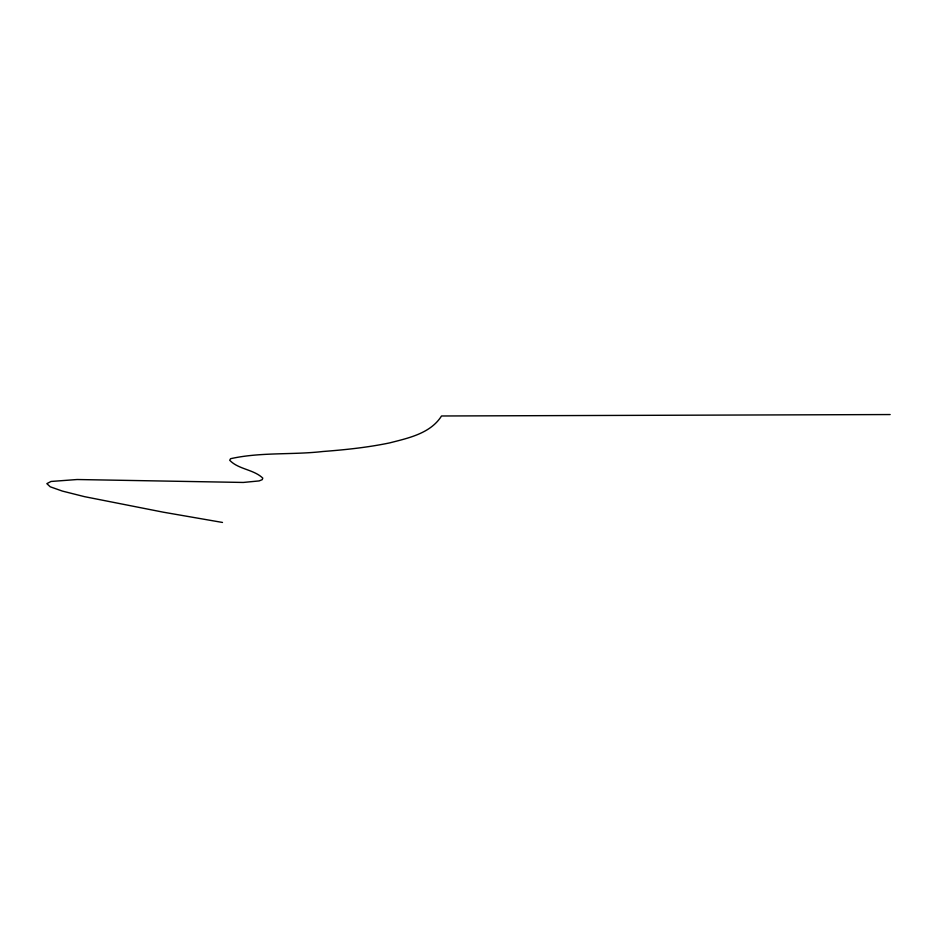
<?xml version="1.0" encoding="UTF-8"?>
<svg xmlns="http://www.w3.org/2000/svg" width="937" height="937" viewBox="0 0 937 937"><rect width="100%" height="100%" fill="white"/><g stroke="black" fill="none" stroke-linecap="round" stroke-linejoin="round"><path stroke-width="1.41" d="M890.15 414.552L441.526 415.981C430.481 433.538 408.309 438.094 389.605 442.908C367.609 447.476 345.226 449.807 322.843 451.505C292.25 455.031 260.627 451.962 230.572 458.708L229.717 460.278C238.478 469.472 253.634 469.32 262.77 478.116L262.243 479.65L259.139 480.915L243.269 482.45L77.174 479.521L51.02 481.466L46.85 483.644L50.235 486.795L62.369 491.082L84.459 496.645L163.319 512.188L222.491 522.448"/></g></svg>
